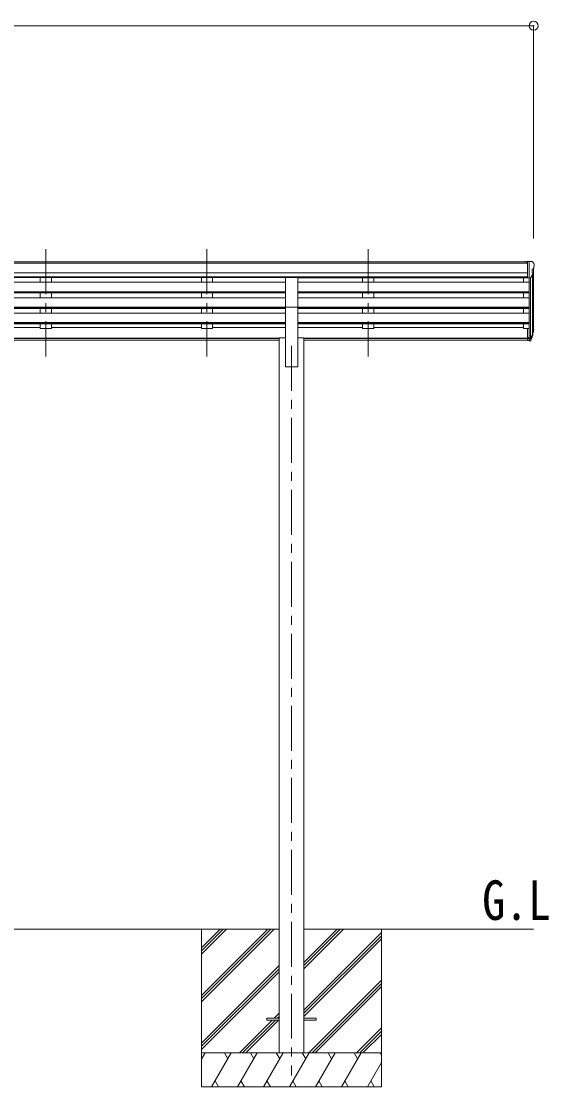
# Model space of a CAD drawing. Units: millimetres at full size, sheet at 1:40; details may follow other scales. Extents: x -11243 to 11243, y -7760 to 7760.
# Drawn here: x 5172 to 7516, y -5083 to -346 of the extents above; entities that cross this region are included whole.
import ezdxf
from ezdxf.enums import TextEntityAlignment as Align

# ---------------------------------------------------------------- set-up
doc = ezdxf.new("R2010")
doc.units = ezdxf.units.MM
doc.header["$LTSCALE"] = 40
doc.header["$PDMODE"] = 32
doc.header["$PDSIZE"] = 40
doc.linetypes.add('CHAIN1', pattern=[8, 5, -1, 1, -1])
for name, color, linetype, lineweight in [('0-0_0', 7, 'Continuous', 9), ('0-1_本体', 5, 'CHAIN1', 9), ('0-3_ELV2', 4, 'Continuous', 9), ('0-6_OTH_LINE', 6, 'Continuous', 9)]:
    doc.layers.add(name, color=color, linetype=linetype, lineweight=lineweight)
doc.layers.add('0-7_SHAPE', color=7, linetype='Continuous')
doc.styles.add('ＭＳ ゴシック', font='')
doc.styles.get('ＭＳ ゴシック').set_extended_font_data('MS Gothic')

msp = doc.modelspace()

# ---------------------------------------------------------------- linework, layer by layer
at = {"layer": '0-0_0'}
for p, q in [((3528.63, -4383.12), (6318.23, -4383.12)), ((5973.43, -4383.12), (5973.43, -5083.12)), ((5973.43, -4677.29), (6267.61, -4383.12)), ((5973.43, -4691.44), (6281.76, -4383.12)), ((5973.43, -4705.58), (6295.9, -4383.12)), ((5973.43, -4493.45), (6083.77, -4383.12)), ((5973.43, -4479.31), (6069.62, -4383.12)), ((5973.43, -4465.16), (6055.48, -4383.12)), ((6428.63, -4383.12), (7449.43, -4383.12)), ((6428.63, -4558.75), (6604.27, -4383.12)), ((6428.63, -4544.6), (6590.12, -4383.12)), ((6428.63, -4530.46), (6575.98, -4383.12)), ((6428.63, -4742.59), (6773.43, -4397.8)), ((6773.43, -4383.12), (6773.43, -5083.12)), ((6428.63, -4756.73), (6773.43, -4411.94)), ((6428.63, -4770.88), (6773.43, -4426.08)), ((5973.43, -4889.42), (6318.23, -4544.63)), ((5973.43, -4903.57), (6318.23, -4558.77)), ((5973.43, -4917.71), (6318.23, -4572.91)), ((6450.24, -4933.12), (6773.43, -4609.93)), ((6464.39, -4933.12), (6773.43, -4624.07)), ((6478.53, -4933.12), (6773.43, -4638.21)), ((6296.38, -4778.62), (6318.23, -4756.76)), ((6310.52, -4778.62), (6318.23, -4770.9)), ((6141.88, -4933.12), (6287.38, -4787.62)), ((6156.02, -4933.12), (6301.52, -4787.62)), ((6170.16, -4933.12), (6315.66, -4787.62)), ((6662.38, -4933.12), (6773.43, -4822.06)), ((6676.52, -4933.12), (6773.43, -4836.2)), ((6690.66, -4933.12), (6773.43, -4850.34)), ((6773.43, -4933.12), (5973.43, -4933.12)), ((5973.43, -4960.62), (5989.31, -4933.12)), ((6018.18, -5083.12), (6104.78, -4933.12)), ((6089.78, -4959.1), (6074.78, -4933.12)), ((6133.65, -5083.12), (6220.25, -4933.12)), ((6205.25, -4959.1), (6190.25, -4933.12)), ((6249.12, -5083.12), (6335.72, -4933.12)), ((6320.72, -4959.1), (6305.72, -4933.12)), ((6364.59, -5083.12), (6451.19, -4933.12)), ((6436.19, -4959.1), (6421.19, -4933.12)), ((6480.06, -5083.12), (6566.66, -4933.12)), ((6551.66, -4959.1), (6536.66, -4933.12)), ((6595.53, -5083.12), (6682.13, -4933.12)), ((6652.13, -4933.12), (6667.13, -4959.1)), ((6767.6, -4933.12), (6773.43, -4943.22)), ((6711, -5083.12), (6773.43, -4974.98)), ((6033.18, -5057.14), (6048.18, -5083.12)), ((6148.65, -5057.14), (6163.65, -5083.12)), ((6264.12, -5057.14), (6279.12, -5083.12)), ((6379.59, -5057.14), (6394.59, -5083.12)), ((6495.06, -5057.14), (6510.06, -5083.12)), ((6610.53, -5057.14), (6625.53, -5083.12)), ((6726, -5057.14), (6741, -5083.12)), ((5973.43, -5083.12), (6773.43, -5083.12))]:
    msp.add_line(p, q, dxfattribs=at)
at = {"layer": '0-1_本体'}
for p, q in [((5281.43, -1358.71), (5281.43, -1836.23)), ((5281.43, -1358.71), (5281.43, -1836.23)), ((5997.43, -1358.71), (5997.43, -1836.23)), ((5997.43, -1358.71), (5997.43, -1836.23)), ((6713.43, -1358.71), (6713.43, -1836.23)), ((6713.43, -1358.71), (6713.43, -1836.23)), ((6373.43, -1789.55), (6373.43, -5033.12))]:
    msp.add_line(p, q, dxfattribs=at)
at = {"layer": '0-3_ELV2'}
for p, q in [((7422.93, -1416.06), (2423.93, -1416.06)), ((7422.93, -1414.46), (7412.93, -1414.55)), ((7412.93, -1416.06), (7412.93, -1414.55)), ((7422.93, -1486.44), (7422.93, -1414.46)), ((7441.43, -1414.46), (7422.93, -1414.46)), ((7429.43, -1487.44), (7429.43, -1414.46)), ((7441.43, -1414.46), (7443.77, -1414.6)), ((7444.52, -1415.03), (7448.59, -1420.83)), ((7422.93, -1421.28), (2423.93, -1421.28)), ((7422.93, -1464.81), (2423.93, -1464.81)), ((7443.43, -1448.97), (7443.43, -1465.25)), ((7448.9, -1445.64), (7443.58, -1448.71)), ((7449.43, -1445.03), (7449.43, -1711.48)), ((7451.43, -1423.83), (7451.43, -1424.46)), ((7422.93, -1482.66), (2423.93, -1482.66)), ((6345.93, -1485.91), (3500.93, -1485.91)), ((6345.93, -1506.36), (3500.93, -1506.36)), ((5256.43, -1485.91), (5256.43, -1506.36)), ((5306.43, -1485.91), (5306.43, -1506.36)), ((5972.43, -1485.91), (5972.43, -1506.36)), ((6022.43, -1485.91), (6022.43, -1506.36)), ((6345.93, -1616.89), (6345.93, -1485.09)), ((6345.93, -1485.09), (6400.93, -1485.09)), ((6400.93, -1616.89), (6400.93, -1485.09)), ((7422.93, -1486.01), (6400.93, -1486.01)), ((6400.93, -1506.36), (7429.43, -1506.36)), ((6688.43, -1485.91), (6688.43, -1506.36)), ((6738.43, -1485.91), (6738.43, -1506.36)), ((7404.43, -1485.91), (7404.43, -1506.36)), ((7422.93, -1486.44), (7429.43, -1486.44)), ((7429.43, -1487.44), (7434.64, -1487.13)), ((7429.43, -1487.44), (7429.43, -1711.84)), ((7435.43, -1486.97), (7435.44, -1756.62)), ((7437.06, -1485.63), (7446.06, -1470.04)), ((7444.46, -1472.81), (7444.46, -1738.19)), ((6345.93, -1548.24), (3500.93, -1548.24)), ((6345.93, -1549.74), (3500.93, -1549.74)), ((6345.93, -1554.05), (3500.93, -1554.05)), ((5256.43, -1554.05), (5256.43, -1574.86)), ((5306.43, -1554.05), (5306.43, -1574.86)), ((5972.43, -1554.05), (5972.43, -1574.86)), ((6022.43, -1554.05), (6022.43, -1574.86)), ((6400.93, -1548.24), (7429.43, -1548.24)), ((6400.93, -1549.74), (7429.43, -1549.74)), ((6400.93, -1554.05), (7429.43, -1554.05)), ((6688.43, -1554.05), (6688.43, -1574.86)), ((6738.43, -1554.05), (6738.43, -1574.86)), ((7404.43, -1554.05), (7404.43, -1574.86)), ((6345.93, -1574.86), (3500.93, -1574.86)), ((6400.93, -1574.86), (7429.43, -1574.86)), ((6345.93, -1616.73), (3500.93, -1616.73)), ((6345.93, -1618.23), (3500.93, -1618.23)), ((6345.93, -1622.55), (3500.93, -1622.55)), ((6345.93, -1643.35), (3500.93, -1643.35)), ((5256.43, -1622.55), (5256.43, -1643.35)), ((5306.43, -1622.55), (5306.43, -1643.35)), ((5972.43, -1622.55), (5972.43, -1643.35)), ((6022.43, -1622.55), (6022.43, -1643.35)), ((6345.93, -1616.89), (6345.93, -1883.12)), ((6345.93, -1616.89), (6400.93, -1616.89)), ((6400.93, -1616.73), (7429.43, -1616.73)), ((6400.93, -1616.89), (6400.93, -1883.12)), ((6400.93, -1618.23), (7429.43, -1618.23)), ((6400.93, -1622.55), (7429.43, -1622.55)), ((6400.93, -1643.35), (7429.43, -1643.35)), ((6688.43, -1622.55), (6688.43, -1643.35)), ((6738.43, -1622.55), (6738.43, -1643.35)), ((7404.43, -1643.35), (7404.43, -1622.55)), ((6345.93, -1685.23), (3500.93, -1685.23)), ((6345.93, -1686.72), (3500.93, -1686.72)), ((6345.93, -1691.04), (3500.93, -1691.04)), ((5256.43, -1691.04), (5256.43, -1712.47)), ((5306.43, -1691.04), (5306.43, -1712.47)), ((5972.43, -1691.04), (5972.43, -1712.47)), ((6022.43, -1691.04), (6022.43, -1712.47)), ((6400.93, -1685.23), (7429.43, -1685.23)), ((6400.93, -1686.72), (7429.43, -1686.72)), ((6400.93, -1691.04), (7429.43, -1691.04)), ((6688.43, -1691.04), (6688.43, -1712.47)), ((6738.43, -1691.04), (6738.43, -1712.47)), ((7404.43, -1691.04), (7404.43, -1712.47)), ((5256.43, -1707.53), (4590.43, -1707.53)), ((5306.43, -1712.47), (5256.43, -1712.47)), ((5972.43, -1707.53), (5306.43, -1707.53)), ((6022.43, -1712.47), (5972.43, -1712.47)), ((6345.93, -1707.53), (6022.43, -1707.53)), ((6400.93, -1707.53), (6688.43, -1707.53)), ((6738.43, -1712.47), (6688.43, -1712.47)), ((7404.43, -1707.53), (6738.43, -1707.53)), ((7404.43, -1712.47), (7422.93, -1712.47)), ((7422.93, -1711.84), (7422.93, -1765.87)), ((7422.93, -1711.84), (7429.43, -1711.84)), ((7422.93, -1751.97), (7429.43, -1751.97)), ((7429.43, -1711.84), (7429.43, -1766.61)), ((7435.87, -1756.19), (7443.62, -1740.79)), ((7445.07, -1741.15), (7436.88, -1757.32)), ((7445.69, -1741.71), (7436.88, -1765.26)), ((7447.74, -1724.65), (7444.46, -1731.72)), ((7448.34, -1726.03), (7444.46, -1733.98)), ((7446.03, -1737.31), (7445.69, -1741.71)), ((6318.23, -1754.54), (3528.63, -1754.54)), ((6318.23, -1755.94), (3528.63, -1755.94)), ((6318.23, -1763.63), (3528.63, -1763.63)), ((6318.23, -1754.12), (6318.23, -4933.12)), ((6318.23, -1754.12), (6345.93, -1754.12)), ((6428.63, -1754.12), (6400.93, -1754.12)), ((6428.63, -1754.12), (6428.63, -4933.12)), ((6428.63, -1754.54), (7422.93, -1754.54)), ((6428.63, -1755.94), (7422.93, -1755.94)), ((7422.93, -1763.63), (6428.63, -1763.63)), ((7422.93, -1756.85), (7429.43, -1756.85)), ((7422.93, -1765.87), (7429.43, -1765.87)), ((7429.43, -1756.87), (7434.57, -1756.87)), ((7429.43, -1758.68), (7434.28, -1758.68)), ((7429.43, -1766.61), (7434.28, -1766.61)), ((6345.93, -1883.12), (6400.93, -1883.12)), ((6263.43, -4778.62), (6318.23, -4778.62)), ((6428.63, -4778.62), (6483.43, -4778.62)), ((6483.43, -4778.62), (6483.43, -4787.62)), ((6428.63, -4787.62), (6483.43, -4787.62))]:
    msp.add_line(p, q, dxfattribs=at)
msp.add_lwpolyline([(6263.43, -4778.62), (6263.43, -4787.62), (6318.23, -4787.62)], dxfattribs=at)
for centre, radius, start, end in [((7443.71, -1415.6), 1, 35, 86.5), ((7448.43, -1423.83), 3, 0, 87), ((7443.73, -1448.97), 0.3, 120, 180), ((7443.73, -1465.25), 0.3, 180, 265.2833), ((7443.46, -1468.54), 3, 330, 85.2833), ((7444.53, -1441.27), 6.18, 315.00103, 354.2965), ((7249.43, -1424.46), 202, 355.05096, 0), ((7434.46, -1484.13), 3, 273.5, 330), ((7418.85, -1715.16), 30.41, 341.80266, 352.8448), ((7420.25, -1716.91), 29.53, 342.01856, 353.49194)]:
    msp.add_arc(centre, radius, start, end, dxfattribs=at)
for centre, major_axis, ratio, start_param, end_param in [((7359.52, -1717.25), (88.05, 0), 0.90356, 5.9828017, 6.0168888), ((7444.72, -1737.31), (-1.3, 0), 0.90356, 2.9359903, 4.9130961), ((7358.8, -1721.11), (89.07, 0), 0.90356, 6.0316505, 6.077583), ((7361.57, -1710.67), (-87.93, 4.42), 0.541684, 3.060334, 3.2172517), ((7360.78, -1717.35), (89.06, 1.43), 0.57596, 6.1985533, 6.3701348), ((7434.28, -1755.97), (3, 0), 0.90356, 4.712389, 5.7595865), ((7434.28, -1763.9), (-3, 0), 0.90356, 1.5707963, 2.6179939), ((7434.57, -1755.52), (1.5, 0), 0.90356, 4.712389, 5.7595865)]:
    msp.add_ellipse(centre, major_axis=major_axis, ratio=ratio, start_param=start_param, end_param=end_param, dxfattribs=at)
at = {"layer": '0-6_OTH_LINE'}
for p, q in [((2397.43, -366.06), (7449.43, -366.06)), ((7449.43, -366.06), (7449.43, -1311.47))]:
    msp.add_line(p, q, dxfattribs=at)
msp.add_point((7449.43, -366.06), dxfattribs=at)

# ---------------------------------------------------------------- texts
at = {"layer": '0-7_SHAPE', "style": 'ＭＳ ゴシック', "width": 0.85}
msp.add_text('G.L', height=176, dxfattribs=at).set_placement((7220.9, -4394.42), align=Align.BOTTOM_LEFT)

doc.saveas('drawing.dxf')
